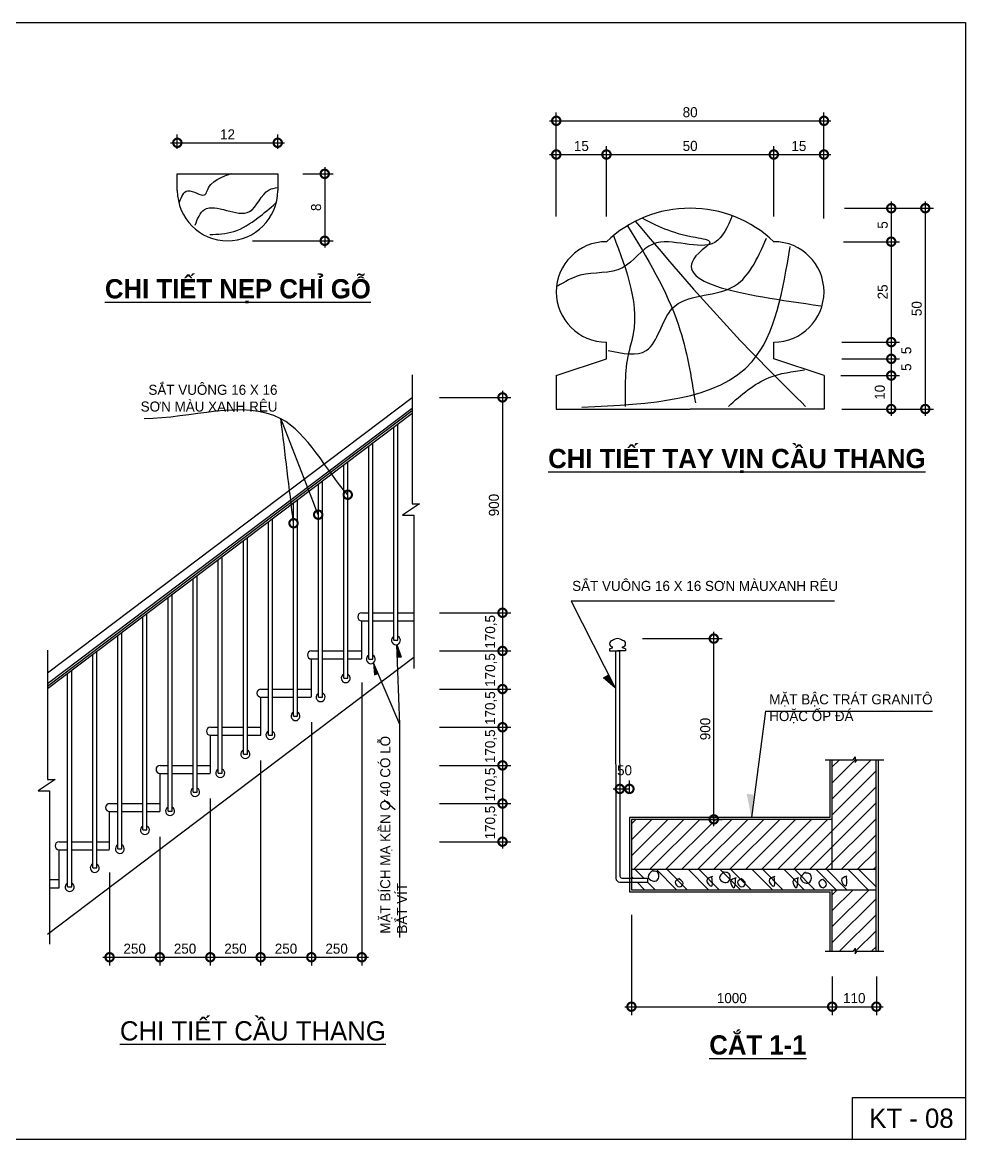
# Model space of a CAD drawing. Extents: x 185281 to 204165, y -91280 to -77926.
# Drawn here: x 192888 to 204165, y -91280 to -77926 of the extents above; entities that cross this region are included whole.
import ezdxf

# ---------------------------------------------------------------- set-up
doc = ezdxf.new("R2010")
doc.units = 0
doc.header["$LTSCALE"] = 10000
doc.header["$MEASUREMENT"] = 0
doc.layers.get('0').update_dxf_attribs({"linetype": 'CONTINUOUS'})
doc.layers.get('DEFPOINTS').update_dxf_attribs({"linetype": 'CONTINUOUS'})
doc.layers.add('THAY', color=5, linetype='CONTINUOUS')
doc.styles.add('120', font='VHAVAN.ttf', dxfattribs={"height": 120})
doc.styles.get("Standard").update_dxf_attribs({"font": 'VHAVAN.ttf'})
doc.dimstyles.new('K1', dxfattribs={"dimtxt": 150, "dimasz": 200, "dimexe": 100, "dimexo": 300, "dimgap": 40, "dimtad": 1, "dimdec": 0, "dimzin": 0, "dimdsep": 46, "dimtxsty": '120', "dimblk1": 'DOTSMALL', "dimblk2": 'DOTSMALL', "dimsah": 1, "dimcen": 0.09, "dimdle": 80, "dimclrd": 114, "dimclre": 114, "dimclrt": 113, "dimadec": 0, "dimazin": 0, "dimtfac": 1, "dimtdec": 0, "dimtofl": 0, "dimtmove": 2, "dimatfit": 3, "dimldrblk": 'DOTSMALL', "dimfxl": 0, "dimtolj": 1, "dimtzin": 0, "dimarcsym": 0})

# ---------------------------------------------------------------- blocks, each defined once
blk = doc.blocks.new('_DOTSMALL')
at = {"color": 0, "linetype": 'ByBlock', "ltscale": 10, "const_width": 0.5}
blk.add_lwpolyline([(-0.0625, 0, 1), (0.0625, 0, 1)], format="xyb", close=True, dxfattribs=at)
blk = doc.blocks.new('*D54')
at = {"color": 114, "linetype": 'ByBlock'}
for p, q in [((198628, -84903), (198628, -85519)), ((197873, -84983), (198728, -84983)), ((197873, -85439), (198728, -85439))]:
    blk.add_line(p, q, dxfattribs=at)
at = {"layer": 'DEFPOINTS', "color": 0, "linetype": 'ByBlock'}
for p in [(197573, -84983), (197573, -85439), (198628, -85439)]:
    blk.add_point(p, dxfattribs=at)
at = {"color": 114, "linetype": 'ByBlock', "xscale": 200, "yscale": 200, "zscale": 200}
for p, rotation in [((198628, -84983), 90), ((198628, -85439), 270)]:
    blk.add_blockref('_DOTSMALL', p, dxfattribs=dict(at, rotation=rotation))
at = {"color": 113, "linetype": 'ByBlock', "insert": (198491, -85211), "char_height": 120, "attachment_point": 5, "rotation": 90, "style": '120'}
blk.add_mtext('\\A1;170,5', dxfattribs=at)
blk = doc.blocks.new('*D3')
at = {"color": 114, "linetype": 'ByBlock'}
for p, q in [((198628, -82329), (198628, -85063)), ((197873, -82409), (198728, -82409)), ((197873, -84983), (198728, -84983))]:
    blk.add_line(p, q, dxfattribs=at)
at = {"layer": 'DEFPOINTS', "color": 0, "linetype": 'ByBlock'}
for p in [(197573, -82409), (197573, -84983), (198628, -84983)]:
    blk.add_point(p, dxfattribs=at)
at = {"color": 114, "linetype": 'ByBlock', "xscale": 200, "yscale": 200, "zscale": 200}
for p, rotation in [((198628, -82409), 90), ((198628, -84983), 270)]:
    blk.add_blockref('_DOTSMALL', p, dxfattribs=dict(at, rotation=rotation))
at = {"color": 113, "linetype": 'ByBlock', "insert": (198526, -83696), "char_height": 120, "attachment_point": 5, "rotation": 90, "style": '120'}
blk.add_mtext('\\A1;900', dxfattribs=at)
blk = doc.blocks.new('*D53')
at = {"color": 114, "linetype": 'ByBlock'}
for p, q in [((194531, -87659), (194531, -89200)), ((193931, -88089), (193931, -89200)), ((193851, -89100), (194611, -89100))]:
    blk.add_line(p, q, dxfattribs=at)
at = {"layer": 'DEFPOINTS', "color": 0, "linetype": 'ByBlock'}
for p in [(194531, -87359), (193931, -87789), (194531, -89100)]:
    blk.add_point(p, dxfattribs=at)
at = {"color": 114, "linetype": 'ByBlock', "xscale": 200, "yscale": 200, "zscale": 200, "rotation": 180}
blk.add_blockref('_DOTSMALL', (193931, -89100), dxfattribs=at)
at = {"color": 114, "linetype": 'ByBlock', "xscale": 200, "yscale": 200, "zscale": 200}
blk.add_blockref('_DOTSMALL', (194531, -89100), dxfattribs=at)
at = {"color": 113, "linetype": 'ByBlock', "insert": (194231, -88998), "char_height": 120, "attachment_point": 5, "style": '120'}
blk.add_mtext('\\A1;250', dxfattribs=at)
blk = doc.blocks.new('*D52')
at = {"color": 114, "linetype": 'ByBlock'}
for p, q in [((195135, -87203), (195135, -89200)), ((194451, -89100), (195215, -89100))]:
    blk.add_line(p, q, dxfattribs=at)
at = {"layer": 'DEFPOINTS', "color": 0, "linetype": 'ByBlock'}
for p in [(195135, -86903), (194531, -87359), (195135, -89100)]:
    blk.add_point(p, dxfattribs=at)
at = {"color": 114, "linetype": 'ByBlock', "xscale": 200, "yscale": 200, "zscale": 200, "rotation": 180}
blk.add_blockref('_DOTSMALL', (194531, -89100), dxfattribs=at)
at = {"color": 114, "linetype": 'ByBlock', "xscale": 200, "yscale": 200, "zscale": 200}
blk.add_blockref('_DOTSMALL', (195135, -89100), dxfattribs=at)
at = {"color": 113, "linetype": 'ByBlock', "insert": (194833, -88998), "char_height": 120, "attachment_point": 5, "style": '120'}
blk.add_mtext('\\A1;250', dxfattribs=at)
blk = doc.blocks.new('*D51')
at = {"color": 114, "linetype": 'ByBlock'}
for p, q in [((195737, -86747), (195737, -89200)), ((195055, -89100), (195817, -89100))]:
    blk.add_line(p, q, dxfattribs=at)
at = {"layer": 'DEFPOINTS', "color": 0, "linetype": 'ByBlock'}
for p in [(195737, -86447), (195135, -86903), (195737, -89100)]:
    blk.add_point(p, dxfattribs=at)
at = {"color": 114, "linetype": 'ByBlock', "xscale": 200, "yscale": 200, "zscale": 200, "rotation": 180}
blk.add_blockref('_DOTSMALL', (195135, -89100), dxfattribs=at)
at = {"color": 114, "linetype": 'ByBlock', "xscale": 200, "yscale": 200, "zscale": 200}
blk.add_blockref('_DOTSMALL', (195737, -89100), dxfattribs=at)
at = {"color": 113, "linetype": 'ByBlock', "insert": (195436, -88998), "char_height": 120, "attachment_point": 5, "style": '120'}
blk.add_mtext('\\A1;250', dxfattribs=at)
blk = doc.blocks.new('*D50')
at = {"color": 114, "linetype": 'ByBlock'}
for p, q in [((196343, -86289), (196343, -89200)), ((195657, -89100), (196423, -89100))]:
    blk.add_line(p, q, dxfattribs=at)
at = {"layer": 'DEFPOINTS', "color": 0, "linetype": 'ByBlock'}
for p in [(196343, -85989), (195737, -86447), (196343, -89100)]:
    blk.add_point(p, dxfattribs=at)
at = {"color": 114, "linetype": 'ByBlock', "xscale": 200, "yscale": 200, "zscale": 200, "rotation": 180}
blk.add_blockref('_DOTSMALL', (195737, -89100), dxfattribs=at)
at = {"color": 114, "linetype": 'ByBlock', "xscale": 200, "yscale": 200, "zscale": 200}
blk.add_blockref('_DOTSMALL', (196343, -89100), dxfattribs=at)
at = {"color": 113, "linetype": 'ByBlock', "insert": (196040, -88998), "char_height": 120, "attachment_point": 5, "style": '120'}
blk.add_mtext('\\A1;250', dxfattribs=at)
blk = doc.blocks.new('*D49')
at = {"color": 114, "linetype": 'ByBlock'}
for p, q in [((196946, -85816), (196946, -89200)), ((196263, -89100), (197026, -89100))]:
    blk.add_line(p, q, dxfattribs=at)
at = {"layer": 'DEFPOINTS', "color": 0, "linetype": 'ByBlock'}
for p in [(196946, -85516), (196343, -85989), (196946, -89100)]:
    blk.add_point(p, dxfattribs=at)
at = {"color": 114, "linetype": 'ByBlock', "xscale": 200, "yscale": 200, "zscale": 200, "rotation": 180}
blk.add_blockref('_DOTSMALL', (196343, -89100), dxfattribs=at)
at = {"color": 114, "linetype": 'ByBlock', "xscale": 200, "yscale": 200, "zscale": 200}
blk.add_blockref('_DOTSMALL', (196946, -89100), dxfattribs=at)
at = {"color": 113, "linetype": 'ByBlock', "insert": (196645, -88998), "char_height": 120, "attachment_point": 5, "style": '120'}
blk.add_mtext('\\A1;250', dxfattribs=at)
blk = doc.blocks.new('*D36')
at = {"color": 114, "linetype": 'ByBlock'}
for p, q in [((194741, -79437), (194741, -79266)), ((195941, -79437), (195941, -79266)), ((194661, -79366), (196021, -79366))]:
    blk.add_line(p, q, dxfattribs=at)
at = {"layer": 'DEFPOINTS', "color": 0, "linetype": 'ByBlock'}
for p in [(195941, -79366), (194741, -79737), (195941, -79737)]:
    blk.add_point(p, dxfattribs=at)
at = {"color": 114, "linetype": 'ByBlock', "xscale": 200, "yscale": 200, "zscale": 200, "rotation": 180}
blk.add_blockref('_DOTSMALL', (194741, -79366), dxfattribs=at)
at = {"color": 114, "linetype": 'ByBlock', "xscale": 200, "yscale": 200, "zscale": 200}
blk.add_blockref('_DOTSMALL', (195941, -79366), dxfattribs=at)
at = {"color": 113, "linetype": 'ByBlock', "insert": (195341, -79265), "char_height": 120, "attachment_point": 5, "style": '120'}
blk.add_mtext('\\A1;12', dxfattribs=at)
blk = doc.blocks.new('*D37')
at = {"color": 114, "linetype": 'ByBlock'}
for p, q in [((196503, -79657), (196503, -80617)), ((196241, -79737), (196603, -79737)), ((195641, -80537), (196603, -80537))]:
    blk.add_line(p, q, dxfattribs=at)
at = {"layer": 'DEFPOINTS', "color": 0, "linetype": 'ByBlock'}
for p in [(195941, -79737), (195341, -80537), (196503, -80537)]:
    blk.add_point(p, dxfattribs=at)
at = {"color": 114, "linetype": 'ByBlock', "xscale": 200, "yscale": 200, "zscale": 200}
for p, rotation in [((196503, -79737), 90), ((196503, -80537), 270)]:
    blk.add_blockref('_DOTSMALL', p, dxfattribs=dict(at, rotation=rotation))
at = {"color": 113, "linetype": 'ByBlock', "insert": (196400, -80137), "char_height": 120, "attachment_point": 5, "rotation": 90, "style": '120'}
blk.add_mtext('\\A1;8', dxfattribs=at)
blk = doc.blocks.new('*D1')
at = {"color": 114, "linetype": 'ByBlock'}
for p, q in [((200169, -88592), (200169, -89791)), ((202569, -89329), (202569, -89791)), ((200089, -89691), (202649, -89691))]:
    blk.add_line(p, q, dxfattribs=at)
at = {"layer": 'DEFPOINTS', "color": 0, "linetype": 'ByBlock'}
for p in [(200169, -88292), (202569, -89029), (202569, -89691)]:
    blk.add_point(p, dxfattribs=at)
at = {"color": 114, "linetype": 'ByBlock', "xscale": 200, "yscale": 200, "zscale": 200, "rotation": 180}
blk.add_blockref('_DOTSMALL', (200169, -89691), dxfattribs=at)
at = {"color": 114, "linetype": 'ByBlock', "xscale": 200, "yscale": 200, "zscale": 200}
blk.add_blockref('_DOTSMALL', (202569, -89691), dxfattribs=at)
at = {"color": 113, "linetype": 'ByBlock', "insert": (201369, -89589), "char_height": 120, "attachment_point": 5, "style": '120'}
blk.add_mtext('\\A1;1000', dxfattribs=at)
blk = doc.blocks.new('*D4')
at = {"color": 114, "linetype": 'ByBlock'}
for p, q in [((203097, -89329), (203097, -89791)), ((202489, -89691), (203177, -89691))]:
    blk.add_line(p, q, dxfattribs=at)
at = {"layer": 'DEFPOINTS', "color": 0, "linetype": 'ByBlock'}
for p in [(202569, -89029), (203097, -89029), (203097, -89691)]:
    blk.add_point(p, dxfattribs=at)
at = {"color": 114, "linetype": 'ByBlock', "xscale": 200, "yscale": 200, "zscale": 200, "rotation": 180}
blk.add_blockref('_DOTSMALL', (202569, -89691), dxfattribs=at)
at = {"color": 114, "linetype": 'ByBlock', "xscale": 200, "yscale": 200, "zscale": 200}
blk.add_blockref('_DOTSMALL', (203097, -89691), dxfattribs=at)
at = {"color": 113, "linetype": 'ByBlock', "insert": (202833, -89589), "char_height": 120, "attachment_point": 5, "style": '120'}
blk.add_mtext('\\A1;110', dxfattribs=at)
blk = doc.blocks.new('*D39')
at = {"color": 114, "linetype": 'ByBlock'}
for p, q in [((203275, -80468), (203275, -81828)), ((202683, -81748), (203375, -81748))]:
    blk.add_line(p, q, dxfattribs=at)
at = {"layer": 'DEFPOINTS', "color": 0, "linetype": 'ByBlock'}
for p in [(201871, -80548), (202383, -81748), (203275, -81748)]:
    blk.add_point(p, dxfattribs=at)
at = {"color": 114, "linetype": 'ByBlock', "xscale": 200, "yscale": 200, "zscale": 200}
for p, rotation in [((203275, -80548), 90), ((203275, -81748), 270)]:
    blk.add_blockref('_DOTSMALL', p, dxfattribs=dict(at, rotation=rotation))
at = {"color": 113, "linetype": 'ByBlock', "insert": (203173, -81148), "char_height": 120, "attachment_point": 5, "rotation": 90, "style": '120'}
blk.add_mtext('\\A1;25', dxfattribs=at)
blk = doc.blocks.new('*D38')
at = {"color": 114, "linetype": 'ByBlock'}
for p, q in [((203682, -80068), (203682, -82628)), ((202717, -80148), (203782, -80148)), ((202683, -82548), (203782, -82548))]:
    blk.add_line(p, q, dxfattribs=at)
at = {"layer": 'DEFPOINTS', "color": 0, "linetype": 'ByBlock'}
for p in [(202417, -80148), (202383, -82548), (203682, -82548)]:
    blk.add_point(p, dxfattribs=at)
at = {"color": 114, "linetype": 'ByBlock', "xscale": 200, "yscale": 200, "zscale": 200}
for p, rotation in [((203682, -80148), 90), ((203682, -82548), 270)]:
    blk.add_blockref('_DOTSMALL', p, dxfattribs=dict(at, rotation=rotation))
at = {"color": 113, "linetype": 'ByBlock', "insert": (203580, -81348), "char_height": 120, "attachment_point": 5, "rotation": 90, "style": '120'}
blk.add_mtext('\\A1;50', dxfattribs=at)
blk = doc.blocks.new('*D2')
at = {"color": 114, "linetype": 'ByBlock'}
for p, q in [((200303, -85292), (201254, -85292)), ((201154, -87532), (201154, -85212)), ((200984, -87452), (201254, -87452))]:
    blk.add_line(p, q, dxfattribs=at)
at = {"layer": 'DEFPOINTS', "color": 0, "linetype": 'ByBlock'}
for p in [(200003, -85292), (201154, -85292), (200684, -87452)]:
    blk.add_point(p, dxfattribs=at)
at = {"color": 114, "linetype": 'ByBlock', "xscale": 200, "yscale": 200, "zscale": 200}
for p, rotation in [((201154, -85292), 90), ((201154, -87452), 270)]:
    blk.add_blockref('_DOTSMALL', p, dxfattribs=dict(at, rotation=rotation))
at = {"color": 113, "linetype": 'ByBlock', "insert": (201052, -86372), "char_height": 120, "attachment_point": 5, "rotation": 90, "style": '120'}
blk.add_mtext('\\A1;900', dxfattribs=at)
blk = doc.blocks.new('*D40')
at = {"color": 114, "linetype": 'ByBlock'}
for p, q in [((200030, -86898), (200030, -86988)), ((200145, -87128), (200145, -86988)), ((199950, -87088), (200145, -87088))]:
    blk.add_line(p, q, dxfattribs=at)
at = {"layer": 'DEFPOINTS', "color": 0, "linetype": 'ByBlock'}
for p in [(200030, -87198), (200145, -87088), (200145, -87428)]:
    blk.add_point(p, dxfattribs=at)
at = {"color": 114, "linetype": 'ByBlock', "xscale": 200, "yscale": 200, "zscale": 200, "rotation": 180}
blk.add_blockref('_DOTSMALL', (200030, -87088), dxfattribs=at)
at = {"color": 114, "linetype": 'ByBlock', "xscale": 200, "yscale": 200, "zscale": 200}
blk.add_blockref('_DOTSMALL', (200145, -87088), dxfattribs=at)
at = {"color": 113, "linetype": 'ByBlock', "insert": (200087, -86866), "char_height": 120, "attachment_point": 5, "style": '120'}
blk.add_mtext('\\A1;50', dxfattribs=at)
blk = doc.blocks.new('*D43')
at = {"color": 114, "linetype": 'ByBlock'}
for p, q in [((203275, -82068), (203275, -82628)), ((202771, -82548), (203375, -82548))]:
    blk.add_line(p, q, dxfattribs=at)
at = {"layer": 'DEFPOINTS', "color": 0, "linetype": 'ByBlock'}
for p in [(202471, -82148), (202471, -82548), (203275, -82548)]:
    blk.add_point(p, dxfattribs=at)
at = {"color": 114, "linetype": 'ByBlock', "xscale": 200, "yscale": 200, "zscale": 200}
for p, rotation in [((203275, -82148), 90), ((203275, -82548), 270)]:
    blk.add_blockref('_DOTSMALL', p, dxfattribs=dict(at, rotation=rotation))
at = {"color": 113, "linetype": 'ByBlock', "insert": (203139, -82348), "char_height": 120, "attachment_point": 5, "rotation": 90, "style": '120'}
blk.add_mtext('\\A1;10', dxfattribs=at)
blk = doc.blocks.new('*D42')
at = {"color": 114, "linetype": 'ByBlock'}
for p, q in [((203275, -81868), (203275, -82228)), ((202671, -82148), (203375, -82148))]:
    blk.add_line(p, q, dxfattribs=at)
at = {"layer": 'DEFPOINTS', "color": 0, "linetype": 'ByBlock'}
for p in [(201871, -81948), (202371, -82148), (203275, -82148)]:
    blk.add_point(p, dxfattribs=at)
at = {"color": 114, "linetype": 'ByBlock', "xscale": 200, "yscale": 200, "zscale": 200}
for p, rotation in [((203275, -81948), 90), ((203275, -82148), 270)]:
    blk.add_blockref('_DOTSMALL', p, dxfattribs=dict(at, rotation=rotation))
at = {"color": 113, "linetype": 'ByBlock', "insert": (203455, -82048), "char_height": 120, "attachment_point": 5, "rotation": 90, "style": '120'}
blk.add_mtext('\\A1;5', dxfattribs=at)
blk = doc.blocks.new('*D41')
at = {"color": 114, "linetype": 'ByBlock'}
for p, q in [((203275, -81668), (203275, -82028)), ((202683, -81948), (203375, -81948))]:
    blk.add_line(p, q, dxfattribs=at)
at = {"layer": 'DEFPOINTS', "color": 0, "linetype": 'ByBlock'}
for p in [(202383, -81748), (202383, -81948), (203275, -81948)]:
    blk.add_point(p, dxfattribs=at)
at = {"color": 114, "linetype": 'ByBlock', "xscale": 200, "yscale": 200, "zscale": 200}
for p, rotation in [((203275, -81748), 90), ((203275, -81948), 270)]:
    blk.add_blockref('_DOTSMALL', p, dxfattribs=dict(at, rotation=rotation))
at = {"color": 113, "linetype": 'ByBlock', "insert": (203455, -81848), "char_height": 120, "attachment_point": 5, "rotation": 90, "style": '120'}
blk.add_mtext('\\A1;5', dxfattribs=at)
blk = doc.blocks.new('*D45')
at = {"color": 114, "linetype": 'ByBlock'}
for p, q in [((201871, -80248), (201871, -79406)), ((199791, -79506), (201951, -79506))]:
    blk.add_line(p, q, dxfattribs=at)
at = {"layer": 'DEFPOINTS', "color": 0, "linetype": 'ByBlock'}
for p in [(201871, -79506), (199871, -80548), (201871, -80548)]:
    blk.add_point(p, dxfattribs=at)
at = {"color": 114, "linetype": 'ByBlock', "xscale": 200, "yscale": 200, "zscale": 200, "rotation": 180}
blk.add_blockref('_DOTSMALL', (199871, -79506), dxfattribs=at)
at = {"color": 114, "linetype": 'ByBlock', "xscale": 200, "yscale": 200, "zscale": 200}
blk.add_blockref('_DOTSMALL', (201871, -79506), dxfattribs=at)
at = {"color": 113, "linetype": 'ByBlock', "insert": (200871, -79404), "char_height": 120, "attachment_point": 5, "style": '120'}
blk.add_mtext('\\A1;50', dxfattribs=at)
blk = doc.blocks.new('*D44')
at = {"color": 114, "linetype": 'ByBlock'}
for p, q in [((199271, -80247), (199271, -79003)), ((202471, -80270), (202471, -79003)), ((199191, -79103), (202551, -79103))]:
    blk.add_line(p, q, dxfattribs=at)
at = {"layer": 'DEFPOINTS', "color": 0, "linetype": 'ByBlock'}
for p in [(202471, -79103), (199271, -80547), (202471, -80570)]:
    blk.add_point(p, dxfattribs=at)
at = {"color": 114, "linetype": 'ByBlock', "xscale": 200, "yscale": 200, "zscale": 200, "rotation": 180}
blk.add_blockref('_DOTSMALL', (199271, -79103), dxfattribs=at)
at = {"color": 114, "linetype": 'ByBlock', "xscale": 200, "yscale": 200, "zscale": 200}
blk.add_blockref('_DOTSMALL', (202471, -79103), dxfattribs=at)
at = {"color": 113, "linetype": 'ByBlock', "insert": (200871, -79001), "char_height": 120, "attachment_point": 5, "style": '120'}
blk.add_mtext('\\A1;80', dxfattribs=at)
blk = doc.blocks.new('*D46')
at = {"color": 114, "linetype": 'ByBlock'}
for p, q in [((199271, -80247), (199271, -79406)), ((199871, -80248), (199871, -79406)), ((199191, -79506), (199951, -79506))]:
    blk.add_line(p, q, dxfattribs=at)
at = {"layer": 'DEFPOINTS', "color": 0, "linetype": 'ByBlock'}
for p in [(199871, -79506), (199271, -80547), (199871, -80548)]:
    blk.add_point(p, dxfattribs=at)
at = {"color": 114, "linetype": 'ByBlock', "xscale": 200, "yscale": 200, "zscale": 200, "rotation": 180}
blk.add_blockref('_DOTSMALL', (199271, -79506), dxfattribs=at)
at = {"color": 114, "linetype": 'ByBlock', "xscale": 200, "yscale": 200, "zscale": 200}
blk.add_blockref('_DOTSMALL', (199871, -79506), dxfattribs=at)
at = {"color": 113, "linetype": 'ByBlock', "insert": (199571, -79405), "char_height": 120, "attachment_point": 5, "style": '120'}
blk.add_mtext('\\A1;15', dxfattribs=at)
blk = doc.blocks.new('*D47')
at = {"color": 114, "linetype": 'ByBlock'}
for p, q in [((202471, -80270), (202471, -79406)), ((201791, -79506), (202551, -79506))]:
    blk.add_line(p, q, dxfattribs=at)
at = {"layer": 'DEFPOINTS', "color": 0, "linetype": 'ByBlock'}
for p in [(202471, -79506), (201871, -80548), (202471, -80570)]:
    blk.add_point(p, dxfattribs=at)
at = {"color": 114, "linetype": 'ByBlock', "xscale": 200, "yscale": 200, "zscale": 200, "rotation": 180}
blk.add_blockref('_DOTSMALL', (201871, -79506), dxfattribs=at)
at = {"color": 114, "linetype": 'ByBlock', "xscale": 200, "yscale": 200, "zscale": 200}
blk.add_blockref('_DOTSMALL', (202471, -79506), dxfattribs=at)
at = {"color": 113, "linetype": 'ByBlock', "insert": (202171, -79405), "char_height": 120, "attachment_point": 5, "style": '120'}
blk.add_mtext('\\A1;15', dxfattribs=at)
blk = doc.blocks.new('*D48')
at = {"color": 114, "linetype": 'ByBlock'}
for p, q in [((203275, -80068), (203275, -80628)), ((202717, -80148), (203375, -80148)), ((202705, -80548), (203375, -80548))]:
    blk.add_line(p, q, dxfattribs=at)
at = {"layer": 'DEFPOINTS', "color": 0, "linetype": 'ByBlock'}
for p in [(202417, -80148), (202405, -80548), (203275, -80548)]:
    blk.add_point(p, dxfattribs=at)
at = {"color": 114, "linetype": 'ByBlock', "xscale": 200, "yscale": 200, "zscale": 200}
for p, rotation in [((203275, -80148), 90), ((203275, -80548), 270)]:
    blk.add_blockref('_DOTSMALL', p, dxfattribs=dict(at, rotation=rotation))
at = {"color": 113, "linetype": 'ByBlock', "insert": (203174, -80348), "char_height": 120, "attachment_point": 5, "rotation": 90, "style": '120'}
blk.add_mtext('\\A1;5', dxfattribs=at)
blk = doc.blocks.new('*D55')
at = {"color": 114, "linetype": 'ByBlock'}
for p, q in [((198628, -84903), (198628, -85519)), ((197873, -84983), (198728, -84983)), ((197873, -85439), (198728, -85439))]:
    blk.add_line(p, q, dxfattribs=at)
at = {"layer": 'DEFPOINTS', "color": 0, "linetype": 'ByBlock'}
for p in [(197573, -84983), (197573, -85439), (198628, -85439)]:
    blk.add_point(p, dxfattribs=at)
at = {"color": 114, "linetype": 'ByBlock', "xscale": 200, "yscale": 200, "zscale": 200}
for p, rotation in [((198628, -84983), 90), ((198628, -85439), 270)]:
    blk.add_blockref('_DOTSMALL', p, dxfattribs=dict(at, rotation=rotation))
at = {"color": 113, "linetype": 'ByBlock', "insert": (198491, -85211), "char_height": 120, "attachment_point": 5, "rotation": 90, "style": '120'}
blk.add_mtext('\\A1;170,5', dxfattribs=at)
blk = doc.blocks.new('*D56')
at = {"color": 114, "linetype": 'ByBlock'}
for p, q in [((198628, -84903), (198628, -85519)), ((197873, -84983), (198728, -84983)), ((197873, -85439), (198728, -85439))]:
    blk.add_line(p, q, dxfattribs=at)
at = {"layer": 'DEFPOINTS', "color": 0, "linetype": 'ByBlock'}
for p in [(197573, -84983), (197573, -85439), (198628, -85439)]:
    blk.add_point(p, dxfattribs=at)
at = {"color": 114, "linetype": 'ByBlock', "xscale": 200, "yscale": 200, "zscale": 200}
for p, rotation in [((198628, -84983), 90), ((198628, -85439), 270)]:
    blk.add_blockref('_DOTSMALL', p, dxfattribs=dict(at, rotation=rotation))
at = {"color": 113, "linetype": 'ByBlock', "insert": (198491, -85211), "char_height": 120, "attachment_point": 5, "rotation": 90, "style": '120'}
blk.add_mtext('\\A1;170,5', dxfattribs=at)
blk = doc.blocks.new('*D57')
at = {"color": 114, "linetype": 'ByBlock'}
for p, q in [((198628, -84903), (198628, -85519)), ((197873, -84983), (198728, -84983)), ((197873, -85439), (198728, -85439))]:
    blk.add_line(p, q, dxfattribs=at)
at = {"layer": 'DEFPOINTS', "color": 0, "linetype": 'ByBlock'}
for p in [(197573, -84983), (197573, -85439), (198628, -85439)]:
    blk.add_point(p, dxfattribs=at)
at = {"color": 114, "linetype": 'ByBlock', "xscale": 200, "yscale": 200, "zscale": 200}
for p, rotation in [((198628, -84983), 90), ((198628, -85439), 270)]:
    blk.add_blockref('_DOTSMALL', p, dxfattribs=dict(at, rotation=rotation))
at = {"color": 113, "linetype": 'ByBlock', "insert": (198491, -85211), "char_height": 120, "attachment_point": 5, "rotation": 90, "style": '120'}
blk.add_mtext('\\A1;170,5', dxfattribs=at)
blk = doc.blocks.new('*D58')
at = {"color": 114, "linetype": 'ByBlock'}
for p, q in [((198628, -84903), (198628, -85519)), ((197873, -84983), (198728, -84983)), ((197873, -85439), (198728, -85439))]:
    blk.add_line(p, q, dxfattribs=at)
at = {"layer": 'DEFPOINTS', "color": 0, "linetype": 'ByBlock'}
for p in [(197573, -84983), (197573, -85439), (198628, -85439)]:
    blk.add_point(p, dxfattribs=at)
at = {"color": 114, "linetype": 'ByBlock', "xscale": 200, "yscale": 200, "zscale": 200}
for p, rotation in [((198628, -84983), 90), ((198628, -85439), 270)]:
    blk.add_blockref('_DOTSMALL', p, dxfattribs=dict(at, rotation=rotation))
at = {"color": 113, "linetype": 'ByBlock', "insert": (198491, -85211), "char_height": 120, "attachment_point": 5, "rotation": 90, "style": '120'}
blk.add_mtext('\\A1;170,5', dxfattribs=at)
blk = doc.blocks.new('*D59')
at = {"color": 114, "linetype": 'ByBlock'}
for p, q in [((198628, -84903), (198628, -85519)), ((197873, -84983), (198728, -84983)), ((197873, -85439), (198728, -85439))]:
    blk.add_line(p, q, dxfattribs=at)
at = {"layer": 'DEFPOINTS', "color": 0, "linetype": 'ByBlock'}
for p in [(197573, -84983), (197573, -85439), (198628, -85439)]:
    blk.add_point(p, dxfattribs=at)
at = {"color": 114, "linetype": 'ByBlock', "xscale": 200, "yscale": 200, "zscale": 200}
for p, rotation in [((198628, -84983), 90), ((198628, -85439), 270)]:
    blk.add_blockref('_DOTSMALL', p, dxfattribs=dict(at, rotation=rotation))
at = {"color": 113, "linetype": 'ByBlock', "insert": (198491, -85211), "char_height": 120, "attachment_point": 5, "rotation": 90, "style": '120'}
blk.add_mtext('\\A1;170,5', dxfattribs=at)

msp = doc.modelspace()

# ---------------------------------------------------------------- hatches: boundary and pattern name
at = {"layer": 'THAY'}
for points in [[(197415.3, -85513.9), (197366.8, -85362.9), (197372.4, -85515.5)], [(197085.1, -85583.1), (197097.6, -85725.8), (197138.8, -85708.1)], [(199976.4, -85878.4), (199890, -85730.1), (199837.2, -85760.9)], [(201629.5, -87155.4), (201546.8, -87147.8), (201604.1, -87433.4)]]:
    msp.add_hatch(color=114, dxfattribs=at).paths.add_polyline_path(points)
h = msp.add_hatch(dxfattribs=at)
h.set_pattern_fill('ANSI31', color=8, scale=1080, style=0)
h.set_pattern_definition([(45, (101245.02, -35413.74), (-95.45942, 95.45942), [])])
h.paths.add_polyline_path([(203097.1, -86739.3), (202569.1, -86739.3), (202569.1, -88052.4), (203097.1, -88052.4)])
h.paths.add_polyline_path([(203097.1, -88292.4), (202569.1, -88292.4), (202569.1, -89029), (203097.1, -89029)])
h.paths.add_polyline_path([(202569.1, -87452.4), (200169.1, -87452.4), (200169.1, -88052.4), (202569.1, -88052.4)])
h = msp.add_hatch(dxfattribs=at)
h.set_pattern_fill('ANSI32', color=8, scale=720, angle=90, style=0)
h.set_pattern_definition([(135, (101245.02, -35413.74), (-190.9188, -190.9188), []), (135, (101245.02, -35286.46), (-190.9188, -190.9188), [])])
h.paths.add_polyline_path([(200169.1, -88052.4), (200169.1, -88154.3), (200362.7, -88154.3), (200362.7, -88202.3), (200169.1, -88202.3), (200169.1, -88292.4), (203097.1, -88292.4), (203097.1, -88052.4)])

# ---------------------------------------------------------------- linework, layer by layer
at = {"color": 7}
for points in [[(204164.6, -77926.4), (204164.6, -91280), (185280.8, -91280), (185280.8, -77926.4), (204164.6, -77926.4)], [(204164.6, -91280), (202810.2, -91280), (202810.2, -90777.2), (204164.6, -90777.2)]]:
    msp.add_lwpolyline(points, close=True, dxfattribs=at)
at = {"layer": 'THAY', "color": 5}
for p, q in [((194740.8, -79736.6), (195940.8, -79736.6)), ((194740.8, -79936.6), (194740.8, -79736.6)), ((195940.8, -79736.6), (195940.8, -79936.6)), ((195340.8, -80536.6), (195340.8, -80536.6)), ((199871.3, -81947.7), (199871.3, -81747.7)), ((201871.3, -81947.7), (201871.3, -81747.7)), ((199271.3, -82147.7), (199871.3, -81947.7)), ((202471.3, -82147.7), (201871.3, -81947.7)), ((199271.3, -82147.7), (199271.3, -82547.7)), ((202471.3, -82147.7), (202471.3, -82547.7)), ((199271.3, -82547.7), (200871.3, -82547.7)), ((202471.3, -82547.7), (200871.3, -82547.7)), ((199907.2, -85412.3), (199943.2, -85400.3)), ((199907.2, -85412.3), (199907.2, -85436.3)), ((199907.2, -85436.3), (200003.2, -85436.3)), ((199943.2, -85400.3), (199943.2, -85388.3)), ((200099.2, -85436.3), (200003.2, -85436.3)), ((200063.2, -85400.3), (200063.2, -85388.3)), ((200099.2, -85412.3), (200063.2, -85400.3)), ((200099.2, -85412.3), (200099.2, -85436.3)), ((202569.1, -88052.4), (202569.1, -86739.3)), ((203093.4, -89029), (203093.4, -86739.3)), ((202569.1, -87452.4), (200169.1, -87452.4)), ((200169.1, -87452.4), (200169.1, -88292.4)), ((203097.1, -88052.4), (200169.1, -88052.4)), ((200169.1, -88292.4), (203097.1, -88292.4)), ((202569.1, -89029), (202569.1, -88292.4))]:
    msp.add_line(p, q, dxfattribs=at)
at = {"layer": 'THAY', "color": 8}
for p, q in [((197546.3, -82138.4), (197546.3, -83681)), ((193190.8, -85859.3), (197546.3, -82566.5)), ((197637.3, -83681), (197432.7, -83817.1)), ((197546.3, -83681), (197637.3, -83681)), ((197432.7, -83817.1), (197569.1, -83817.1)), ((197569.1, -83817.1), (197569.1, -85649.3)), ((193190.8, -85431.2), (193190.8, -86973.9)), ((193281.7, -86973.9), (193077.1, -87110)), ((193190.8, -86973.9), (193281.7, -86973.9)), ((193077.1, -87110), (193213.5, -87110)), ((193213.5, -87110), (193213.5, -88942.2))]:
    msp.add_line(p, q, dxfattribs=at)
at = {"layer": 'THAY', "color": 4}
for p, q in [((193190.8, -85701.4), (197546.3, -82408.6)), ((193190.8, -85889.4), (197546.3, -82596.6)), ((202597.2, -84844.2), (199449.6, -84844.2)), ((196946.3, -84983.4), (197030, -84983.4)), ((197078, -84983.4), (197330, -84983.4)), ((197378, -84983.4), (197569.1, -84983.4)), ((196946.3, -85079.4), (197030, -85079.4)), ((196946.3, -85533), (196946.3, -85079.4)), ((197078, -85079.4), (197330, -85079.4)), ((197378, -85079.4), (197569.1, -85079.4)), ((196343.3, -85439.3), (196430, -85439.3)), ((196478, -85439.3), (196730, -85439.3)), ((196778, -85439.3), (196943.3, -85439.3)), ((199979.2, -85436.3), (199983.1, -88154.3)), ((199979.2, -85436.3), (200027.2, -85436.3)), ((200027.2, -85436.3), (200031.1, -88130.3)), ((193190.8, -88823.5), (197569.1, -85513.5)), ((196343.3, -85988.9), (196343.3, -85535.3)), ((196343.3, -85535.3), (196430, -85535.3)), ((196478, -85535.3), (196730, -85535.3)), ((196778, -85535.3), (196943.3, -85535.3)), ((195740.2, -85895.2), (195830, -85895.2)), ((195740.2, -85991.2), (195830, -85991.2)), ((195740.2, -86444.8), (195740.2, -85991.2)), ((195878, -85895.2), (196130, -85895.2)), ((195878, -85991.2), (196130, -85991.2)), ((196178, -85895.2), (196340.2, -85895.2)), ((196178, -85991.2), (196340.2, -85991.2)), ((201772.9, -86159.2), (203769.5, -86159.7)), ((195137.2, -86351.1), (195230, -86351.1)), ((195278, -86351.1), (195530, -86351.1)), ((195578, -86351.1), (195737.2, -86351.1)), ((195137.2, -86900.7), (195137.2, -86447.1)), ((195137.2, -86447.1), (195230, -86447.1)), ((195278, -86447.1), (195530, -86447.1)), ((195578, -86447.1), (195737.2, -86447.1)), ((194534.1, -86807), (194630, -86807)), ((194534.1, -87356.6), (194534.1, -86903)), ((194534.1, -86903), (194630, -86903)), ((194678, -86807), (194930, -86807)), ((194678, -86903), (194930, -86903)), ((194978, -86807), (195134.1, -86807)), ((194978, -86903), (195134.1, -86903)), ((193931, -87263), (194030, -87263)), ((194078, -87263), (194330, -87263)), ((194378, -87263), (194531, -87263)), ((193931, -87812.6), (193931, -87359)), ((193931, -87359), (194030, -87359)), ((194078, -87359), (194330, -87359)), ((194378, -87359), (194531, -87359)), ((193328, -87718.9), (193430, -87718.9)), ((193478, -87718.9), (193730, -87718.9)), ((193778, -87718.9), (193928, -87718.9)), ((193328, -87814.9), (193430, -87814.9)), ((193328, -88268.5), (193328, -87814.9)), ((193478, -87814.9), (193730, -87814.9)), ((193778, -87814.9), (193928, -87814.9)), ((193213.5, -88172.5), (193328, -88172.5)), ((200031.1, -88202.3), (200362.7, -88202.3)), ((200055.1, -88154.3), (200362.7, -88154.3)), ((200362.7, -88154.3), (200362.7, -88202.3)), ((193213.5, -88268.5), (193328, -88268.5))]:
    msp.add_line(p, q, dxfattribs=at)
at = {"layer": 'THAY', "color": 9}
for p, q in [((193190.8, -85829.2), (197546.3, -82536.4)), ((202545.1, -87428.4), (202545.1, -86739.3)), ((203121.1, -89029), (203121.1, -86739.3)), ((202545.1, -87428.4), (200145.1, -87428.4)), ((200145.1, -87428.4), (200145.1, -88316.4)), ((200145.1, -88316.4), (202545.1, -88316.4)), ((202545.1, -89029), (202545.1, -88316.4))]:
    msp.add_line(p, q, dxfattribs=at)
at = {"layer": 'THAY', "color": 7}
for p, q in [((197330, -85311.1), (197330, -82760.2)), ((197378, -85311.1), (197378, -82723.9)), ((197030, -85537.9), (197030, -82987)), ((197078, -85537.9), (197078, -82950.7)), ((196778, -85764.7), (196778, -83177.5)), ((196730, -85764.7), (196730, -83213.8)), ((196430, -85991.5), (196430, -83440.6)), ((196478, -85991.5), (196478, -83404.3)), ((196130, -86218.3), (196130, -83667.4)), ((196178, -86218.3), (196178, -83631.1)), ((195878, -86445.1), (195878, -83857.9)), ((195830, -86445.1), (195830, -83894.2)), ((195530, -86671.9), (195530, -84121)), ((195578, -86671.9), (195578, -84084.7)), ((195230, -86898.7), (195230, -84347.8)), ((195278, -86898.7), (195278, -84311.5)), ((194930, -87125.5), (194930, -84574.6)), ((194978, -87125.5), (194978, -84538.3)), ((194678, -87352.3), (194678, -84765.1)), ((194630, -87352.3), (194630, -84801.4)), ((194330, -87579.1), (194330, -85028.2)), ((194378, -87579.1), (194378, -84991.9)), ((194030, -87805.9), (194030, -85255)), ((194078, -87805.9), (194078, -85218.7)), ((197330, -85311.1), (197378, -85311.1)), ((193778, -88032.7), (193778, -85445.5)), ((196565.3, -85439.3), (196721.3, -85439.3)), ((193730, -88032.7), (193730, -85481.8)), ((197030, -85537.9), (197078, -85537.9)), ((193430, -88259.5), (193430, -85708.6)), ((193478, -88259.5), (193478, -85672.3)), ((196730, -85764.7), (196778, -85764.7)), ((196430, -85991.5), (196478, -85991.5)), ((196130, -86218.3), (196178, -86218.3)), ((195830, -86445.1), (195878, -86445.1)), ((195530, -86671.9), (195578, -86671.9)), ((194756.1, -86807), (194912.1, -86807)), ((195230, -86898.7), (195278, -86898.7)), ((194930, -87125.5), (194978, -87125.5)), ((194153, -87263), (194309, -87263)), ((194630, -87352.3), (194678, -87352.3)), ((194330, -87579.1), (194378, -87579.1)), ((194030, -87805.9), (194078, -87805.9)), ((193730, -88032.7), (193778, -88032.7)), ((193430, -88259.5), (193478, -88259.5))]:
    msp.add_line(p, q, dxfattribs=at)
at = {"layer": 'THAY', "color": 114}
for p, q in [((199449.6, -84844.2), (199976.4, -85878.4)), ((197401.5, -86316.4), (197366.8, -85362.9)), ((197366.8, -85362.9), (197415.3, -85513.9)), ((197085.1, -85583.1), (197097.6, -85725.8)), ((197401.5, -86316.4), (197085.1, -85583.1)), ((197415.3, -85513.9), (197372.4, -85515.5)), ((197097.6, -85725.8), (197138.8, -85708.1)), ((199837.2, -85760.9), (199890, -85730.1)), ((199976.4, -85878.4), (199837.2, -85760.9)), ((201772.9, -86159.2), (201605.6, -87428.4)), ((197401.5, -88863.7), (197401.5, -86316.4))]:
    msp.add_line(p, q, dxfattribs=at)
at = {"layer": 'THAY', "color": 1}
for p, q in [((202484.1, -86739.4), (202816.4, -86739.4)), ((202843.3, -86704.4), (202815.5, -86740.6)), ((202843.3, -86703), (202844.6, -86770.8)), ((202844.6, -86770.8), (202867.7, -86738.3)), ((202866.9, -86739.4), (203184.6, -86739.4)), ((202484.1, -89029), (202816.4, -89029)), ((202843.3, -88994), (202815.5, -89030.2)), ((202843.3, -88992.7), (202844.6, -89060.4)), ((202844.6, -89060.4), (202867.7, -89027.9)), ((202866.9, -89029), (203184.6, -89029))]:
    msp.add_line(p, q, dxfattribs=at)
at = {"layer": 'THAY', "color": 2}
msp.add_line((197212.1, -87216.8), (197343.7, -87334.4), dxfattribs=at)
at = {"layer": 'THAY', "color": 5}
for centre, radius, start, end in [((195340.8, -79936.6), 600, 180, 270), ((195340.8, -79936.6), 600, 270, 360), ((200871.3, -81597.7), 1450, 90, 133.60282), ((200871.3, -81597.7), 1450, 46.39718, 90), ((199871.3, -81147.7), 600, 90, 270), ((201871.3, -81147.7), 600, 270, 90), ((199943.2, -85352.3), 36, 90, 270), ((200003.2, -85379.3), 87, 90, 133.60282), ((200003.2, -85379.3), 87, 46.39718, 90), ((200063.2, -85352.3), 36, 270, 90)]:
    msp.add_arc(centre, radius, start, end, dxfattribs=at)
at = {"layer": 'THAY', "color": 4}
for centre, radius, start in [((196946.3, -85031.4), 48, 90), ((196343.3, -85487.3), 48, 90), ((195740.2, -85943.2), 48, 90), ((195137.2, -86399.1), 48, 90), ((194534.1, -86855), 48, 90), ((193931, -87311), 48, 90), ((193328, -87766.9), 48, 90), ((200055.1, -88130.3), 24, 180), ((200031.1, -88154.3), 48, 180)]:
    msp.add_arc(centre, radius, start, 270, dxfattribs=at)
at = {"layer": 'THAY', "color": 2}
for centre in [(197354, -85311.1), (197054, -85537.9), (196754, -85764.7), (196454, -85991.5), (196154, -86218.3), (195854, -86445.1), (195554, -86671.9), (195254, -86898.7), (194954, -87125.5), (194654, -87352.3), (194354, -87579.1), (194054, -87805.9), (193754, -88032.7), (193454, -88259.5)]:
    msp.add_arc(centre, 53.4, 116.70592, 63.29408, dxfattribs=at)
at = {"layer": 'THAY', "color": 8}
for points in [[(194765.7, -80076.8), (194865.7, -79939.6), (195065.6, -79989.5), (195140.6, -79864.8), (195378, -79740.1), (195340.5, -79752.5)], [(194953.1, -80351.2), (195065.6, -80164.1), (195602.9, -80189), (195840.3, -79927.1), (195940.3, -79902.2)], [(195128.1, -80463.4), (195415.5, -80426), (195702.9, -80263.9), (195915.3, -80089.3)], [(201374.7, -80237.9), (201166.7, -80555.9), (200427.9, -80576.1), (200063.5, -80859), (199557.4, -80949.9), (199284.2, -81081.2)], [(200121.6, -80356.5), (200731.5, -81545.9), (200933.9, -82475.3)], [(200215.5, -80304.4), (201470.3, -81727.7), (202249.7, -82515.7)], [(200300, -80264.9), (200933.9, -80495.3), (201106, -80555.9), (201014.9, -80646.9), (202431.8, -81313.6)], [(199891.4, -81849), (200346.9, -81849), (200660.6, -81343.9), (201359, -81101.4), (201784.1, -80505.4)], [(199953.3, -80475.2), (200174.8, -81727.7), (200144.5, -81838.9), (200093.9, -82515.7)], [(199577.7, -82525.8), (201612, -81980.3), (202067.5, -80606.5)], [(201328.6, -82515.7), (201814.4, -82172.2), (202239.5, -82081.3)]]:
    msp.add_spline(points, degree=3, dxfattribs=at)
at = {"layer": 'THAY', "color": 9}
for points in [[(200427.6, -88062.9), (200369, -88138.1), (200419.2, -88188.2), (200477.8, -88179.9), (200486.2, -88088), (200427.6, -88071.3)], [(201279.5, -88076.5), (201221, -88151.6), (201271.2, -88201.8), (201329.8, -88193.4), (201338.1, -88101.5), (201279.5, -88084.8)], [(202250.4, -88084.8), (202191.8, -88160), (202242, -88210.1), (202300.6, -88201.8), (202309, -88109.9), (202250.4, -88093.2)], [(202745.9, -88129.8), (202678.9, -88179.9), (202729.2, -88246.7), (202737.5, -88129.8)], [(200743.9, -88160), (200693.7, -88201.8), (200743.9, -88260.2), (200785.8, -88218.5), (200743.9, -88168.3)], [(201137.3, -88134.9), (201070.3, -88185), (201120.5, -88251.9), (201128.9, -88134.9)], [(201421.8, -88151.6), (201354.9, -88193.4), (201388.3, -88268.6), (201413.5, -88151.6)], [(201488.8, -88160), (201438.6, -88201.8), (201488.8, -88260.2), (201530.6, -88218.5), (201488.8, -88168.3)], [(201882.1, -88134.9), (201815.2, -88185), (201865.4, -88251.9), (201873.8, -88134.9)], [(202166.7, -88151.6), (202099.7, -88193.4), (202133.2, -88268.6), (202158.3, -88151.6)], [(202459.6, -88168.3), (202409.4, -88210.1), (202459.6, -88268.6), (202501.5, -88226.8), (202459.6, -88176.7)]]:
    msp.add_spline(points, degree=3, dxfattribs=at)

# ---------------------------------------------------------------- texts
at = {"layer": 'THAY', "color": 1, "char_height": 230, "attachment_point": 2}
for s, insert in [('\\f.VnAvantH|b1|i0|c0|p34;\\Lchi tiÕt nÑp chØ gç\\l ', (195464.9, -80995.6)), ('\\f.VnAvantH|b1|i0|c0|p34;\\Lchi tiÕt tay vÞn cÇu thang', (201429.6, -83024.2)), ('\\f.VnAvantH|b1|i0|c0|p34;\\Lc¾t 1-1', (201680.9, -90032.4))]:
    msp.add_mtext(s, dxfattribs=dict(at, insert=insert))
at = {"layer": 'THAY', "color": 113, "insert": (195938.3, -82419), "char_height": 120, "attachment_point": 6, "style": '120'}
msp.add_mtext('\\A1;s¾t vu«ng 16 x 16 \\Ps¬n mµu xanh rªu  ', dxfattribs=at)
at = {"layer": 'THAY', "color": 113}
for s, insert, char_height, attachment_point in [('s¾t vu«ng 16 x 16 s¬n mµuxanh rªu    ', (199461.1, -84602), 120, 1), ('\\f.VnBlackH|b0|i0|c0|p34;\\Lchi tiÕt cÇu thang', (195643.9, -89864.5), 230, 2)]:
    msp.add_mtext(s, dxfattribs=dict(at, insert=insert, char_height=char_height, attachment_point=attachment_point))
at = {"layer": 'THAY', "color": 113, "insert": (201816.3, -85957.4), "char_height": 120, "width": 2621, "attachment_point": 1}
msp.add_mtext('mÆt bËc tr¸t granit« \\PhoÆc èp ®¸', dxfattribs=at)
at = {"layer": 'THAY', "color": 113, "insert": (197166.6, -88817.6), "char_height": 120, "width": 2621, "attachment_point": 1, "rotation": 90}
msp.add_mtext('mÆt bÝch m¹ kÒn o 40 cã lç b¾t vÝt     ', dxfattribs=at)
at = {"layer": 'THAY', "color": 1, "insert": (203012.4, -90908.8), "char_height": 230, "width": 14859, "attachment_point": 1}
msp.add_mtext('kt - 08', dxfattribs=at)

# ---------------------------------------------------------------- dimensions: what is measured, and where the dimension line sits
at = {"layer": 'THAY', "color": 2}
for base, p1, p2, text, override, picture, middle in [((202471.3, -79102.6), (199271.3, -80547), (202471.3, -80569.6), '80', {"dimscale": 1}, '*D44', (200871.3, -79000.6)), ((199871.3, -79505.8), (199271.3, -80547), (199871.3, -80547.7), '15', {"dimscale": 1}, '*D46', (199571.3, -79404.7)), ((201871.3, -79505.8), (199871.3, -80547.7), (201871.3, -80547.7), '50', {"dimscale": 1, "dimse1": 1}, '*D45', (200871.3, -79403.7)), ((202471.3, -79505.8), (201871.3, -80547.7), (202471.3, -80569.6), '15', {"dimscale": 1, "dimse1": 1}, '*D47', (202171.3, -79404.7)), ((196946.3, -89100.1), (196343.3, -85988.9), (196946.3, -85516), '250', {"dimscale": 1, "dimse1": 1}, '*D49', (196644.8, -88998.1)), ((196343.3, -89100.1), (195737.2, -86447.1), (196343.3, -85988.9), '250', {"dimscale": 1, "dimse1": 1}, '*D50', (196040.2, -88998.1)), ((195737.2, -89100.1), (195135, -86903), (195737.2, -86447.1), '250', {"dimscale": 1, "dimse1": 1}, '*D51', (195436.1, -88998.1)), ((200145.1, -87087.7), (200029.7, -87197.9), (200145.1, -87428.4), '50', {"dimscale": 1}, '*D40', (200087.4, -86865.6)), ((195135, -89100.1), (194531, -87359), (195135, -86903), '250', {"dimscale": 1, "dimse1": 1}, '*D52', (194833, -88998.1)), ((202569.1, -89690.8), (200169.1, -88292.4), (202569.1, -89029), '1000', {"dimscale": 1}, '*D1', (201369.1, -89588.7)), ((203097.1, -89690.8), (202569.1, -89029), (203097.1, -89029), '110', {"dimscale": 1, "dimse1": 1}, '*D4', (202833.1, -89588.7))]:
    dim = msp.add_linear_dim(base=base, p1=p1, p2=p2, text=text, dimstyle='K1', override=override, dxfattribs=at)
    dim.commit()
    dim.dimension.update_dxf_attribs({"geometry": picture, "text_midpoint": middle})
at = {"layer": 'THAY', "color": 5}
dim = msp.add_linear_dim(base=(195940.8, -79365.9), p1=(194740.8, -79736.6), p2=(195940.8, -79736.6), text='12', dimstyle='K1', override={"dimscale": 1}, dxfattribs=at)
dim.commit()
dim.dimension.update_dxf_attribs({"geometry": '*D36', "text_midpoint": (195340.8, -79264.9)})
dim = msp.add_linear_dim(base=(196502.5, -80536.6), p1=(195940.8, -79736.6), p2=(195340.8, -80536.6), angle=90, text='8', dimstyle='K1', override={"dimscale": 1}, dxfattribs=at)
dim.commit()
dim.dimension.update_dxf_attribs({"geometry": '*D37', "text_midpoint": (196400.5, -80136.6)})
at = {"layer": 'THAY', "color": 2}
for base, p1, p2, text, override, picture, middle in [((203682.5, -82547.7), (202416.6, -80147.7), (202382.7, -82547.7), '50', {"dimscale": 1}, '*D38', (203580.4, -81347.7)), ((203275.2, -80547.7), (202416.6, -80147.7), (202405.3, -80547.7), '5', {"dimscale": 1}, '*D48', (203174.1, -80347.7)), ((203275.2, -81747.7), (201871.3, -80547.7), (202382.7, -81747.7), '25', {"dimscale": 1, "dimse1": 1}, '*D39', (203173.1, -81147.7)), ((198627.6, -84983.4), (197573, -82408.6), (197573, -84983.4), '900', {"dimscale": 1}, '*D3', (198525.6, -83696)), ((201153.8, -85292.3), (200684.1, -87452.4), (200003.2, -85292.3), '900', {"dimscale": 1}, '*D2', (201051.8, -86372.4))]:
    dim = msp.add_linear_dim(base=base, p1=p1, p2=p2, angle=90, text=text, dimstyle='K1', override=override, dxfattribs=at)
    dim.commit()
    dim.dimension.update_dxf_attribs({"geometry": picture, "text_midpoint": middle})
for base, p1, p2, text, override, picture, middle, dimtype in [((203275.2, -81947.7), (202382.7, -81747.7), (202382.7, -81947.7), '5', {"dimscale": 1, "dimse1": 1}, '*D41', (203454.7, -81847.7), 128), ((203275.2, -82147.7), (201871.3, -81947.7), (202371.4, -82147.7), '5', {"dimscale": 1, "dimse1": 1}, '*D42', (203454.7, -82047.7), 128), ((203275.2, -82547.7), (202471.3, -82147.7), (202471.3, -82547.7), '10', {"dimscale": 1, "dimse1": 1}, '*D43', (203138.8, -82347.7), 128), ((198627.6, -85439.3), (197573, -84983.4), (197573, -85439.3), '170,5', {"dimscale": 1}, '*D54', (198491, -85211.4), 160)]:
    dim = msp.add_linear_dim(base=base, p1=p1, p2=p2, angle=90, text=text, dimstyle='K1', override=override, dxfattribs=at)
    dim.commit()
    dim.dimension.update_dxf_attribs({"geometry": picture, "text_midpoint": middle, "dimtype": dimtype})
for base, p1, p2, picture, middle, set_off in [((198627.6, -85895.2), (197573, -85439.3), (197573, -85895.2), '*D55', (198491, -85667.3), (0, -455.9)), ((198627.6, -86351.1), (197573, -85895.2), (197573, -86351.1), '*D56', (198491, -86123.2), (0, -911.8)), ((198627.6, -86807), (197573, -86351.1), (197573, -86807), '*D57', (198491, -86579.1), (0, -1367.7)), ((198627.6, -87263), (197573, -86807), (197573, -87263), '*D58', (198491, -87035), (0, -1823.6)), ((198627.6, -87718.9), (197573, -87263), (197573, -87718.9), '*D59', (198491, -87490.9), (0, -2279.6))]:
    dim = msp.add_linear_dim(base=base, p1=p1, p2=p2, angle=90, text='170,5', dimstyle='K1', override={"dimscale": 1}, dxfattribs=at)
    dim.commit()
    dim.dimension.update_dxf_attribs({"geometry": picture, "text_midpoint": middle, "dimtype": 160, "insert": set_off})
dim = msp.add_linear_dim(base=(194531, -89100.1), p1=(193931, -87788.8), p2=(194531, -87359), text='250', dimstyle='K1', dxfattribs=at)
dim.commit()
dim.dimension.update_dxf_attribs({"geometry": '*D53', "text_midpoint": (194231, -88998.1)})

# ---------------------------------------------------------------- leaders
at = {"layer": 'THAY', "color": 114, "path_type": 1, "annotation_type": 0, "has_hookline": 1, "hookline_direction": 1, "text_width": 1592}
msp.add_leader([(196778, -83572.4), (195978.3, -82663.3)], dimstyle='K1', dxfattribs=at)
at = {"layer": 'THAY', "color": 9, "path_type": 1}
for points in [[(196130, -83912.5), (195978.3, -82659.3)], [(196425.4, -83810.7), (195978.3, -82659.3)]]:
    msp.add_leader(points, dimstyle='K1', dxfattribs=at)

doc.saveas('drawing.dxf')
